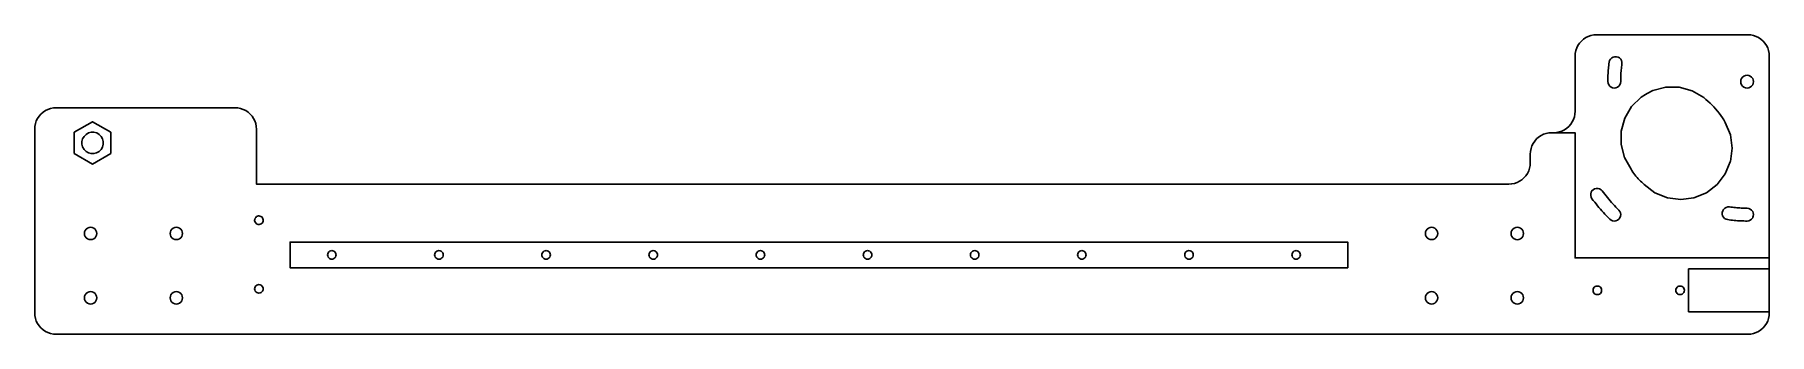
# Model space of a CAD drawing. Header units: metres. Extents: x 1403 to 1808, y 667 to 737.
import ezdxf

# ---------------------------------------------------------------- set-up
doc = ezdxf.new("R2010")
doc.units = ezdxf.units.M

msp = doc.modelspace()

# ---------------------------------------------------------------- linework, layer by layer
at = {"layer": 'Différence'}
for p, q in [((1414.41, 690.48, 79.98), (1414.46, 690.85, 79.98)), ((1414.46, 690.1, 79.98), (1414.41, 690.48, 79.98)), ((1414.46, 690.85, 79.98), (1414.6, 691.2, 79.98)), ((1414.6, 689.75, 79.98), (1414.46, 690.1, 79.98)), ((1414.6, 691.2, 79.98), (1414.84, 691.5, 79.98)), ((1414.84, 689.45, 79.98), (1414.6, 689.75, 79.98)), ((1414.84, 691.5, 79.98), (1415.14, 691.73, 79.98)), ((1415.14, 689.22, 79.98), (1414.84, 689.45, 79.98)), ((1415.14, 691.73, 79.98), (1415.48, 691.88, 79.98)), ((1415.48, 689.08, 79.98), (1415.14, 689.22, 79.98)), ((1415.48, 691.88, 79.98), (1415.86, 691.93, 79.98)), ((1415.86, 689.03, 79.98), (1415.48, 689.08, 79.98)), ((1415.86, 691.93, 79.98), (1416.23, 691.88, 79.98)), ((1416.23, 689.08, 79.98), (1415.86, 689.03, 79.98)), ((1416.23, 691.88, 79.98), (1416.58, 691.73, 79.98)), ((1416.58, 689.22, 79.98), (1416.23, 689.08, 79.98)), ((1416.58, 691.73, 79.98), (1416.88, 691.5, 79.98)), ((1416.88, 689.45, 79.98), (1416.58, 689.22, 79.98)), ((1416.88, 691.5, 79.98), (1417.11, 691.2, 79.98)), ((1417.11, 689.75, 79.98), (1416.88, 689.45, 79.98)), ((1417.11, 691.2, 79.98), (1417.26, 690.85, 79.98)), ((1417.26, 690.1, 79.98), (1417.11, 689.75, 79.98)), ((1417.26, 690.85, 79.98), (1417.31, 690.48, 79.98)), ((1417.31, 690.48, 79.98), (1417.26, 690.1, 79.98)), ((1434.41, 690.48, 79.98), (1434.46, 690.85, 79.98)), ((1434.46, 690.1, 79.98), (1434.41, 690.48, 79.98)), ((1434.46, 690.85, 79.98), (1434.6, 691.2, 79.98)), ((1434.6, 689.75, 79.98), (1434.46, 690.1, 79.98)), ((1434.6, 691.2, 79.98), (1434.83, 691.5, 79.98)), ((1434.83, 689.45, 79.98), (1434.6, 689.75, 79.98)), ((1434.83, 691.5, 79.98), (1435.13, 691.73, 79.98)), ((1435.13, 689.22, 79.98), (1434.83, 689.45, 79.98)), ((1435.13, 691.73, 79.98), (1435.48, 691.88, 79.98)), ((1435.48, 689.08, 79.98), (1435.13, 689.22, 79.98)), ((1435.48, 691.88, 79.98), (1435.85, 691.93, 79.98)), ((1435.85, 689.03, 79.98), (1435.48, 689.08, 79.98)), ((1435.85, 691.93, 79.98), (1436.23, 691.88, 79.98)), ((1436.23, 689.08, 79.98), (1435.85, 689.03, 79.98)), ((1436.23, 691.88, 79.98), (1436.58, 691.73, 79.98)), ((1436.58, 689.22, 79.98), (1436.23, 689.08, 79.98)), ((1436.58, 691.73, 79.98), (1436.88, 691.5, 79.98)), ((1436.88, 689.45, 79.98), (1436.58, 689.22, 79.98)), ((1436.88, 691.5, 79.98), (1437.11, 691.2, 79.98)), ((1437.11, 689.75, 79.98), (1436.88, 689.45, 79.98)), ((1437.11, 691.2, 79.98), (1437.25, 690.85, 79.98)), ((1437.25, 690.1, 79.98), (1437.11, 689.75, 79.98)), ((1437.25, 690.85, 79.98), (1437.3, 690.48, 79.98)), ((1437.3, 690.48, 79.98), (1437.25, 690.1, 79.98)), ((1727.29, 690.48, 79.98), (1727.34, 690.85, 79.98)), ((1727.34, 690.1, 79.98), (1727.29, 690.48, 79.98)), ((1727.49, 691.2, 79.98), (1727.34, 690.85, 79.98)), ((1727.49, 689.75, 79.98), (1727.34, 690.1, 79.98)), ((1727.49, 691.2, 79.98), (1727.72, 691.5, 79.98)), ((1727.72, 689.45, 79.98), (1727.49, 689.75, 79.98)), ((1727.72, 691.5, 79.98), (1728.02, 691.73, 79.98)), ((1728.02, 689.22, 79.98), (1727.72, 689.45, 79.98)), ((1728.02, 691.73, 79.98), (1728.37, 691.88, 79.98)), ((1728.37, 689.08, 79.98), (1728.02, 689.22, 79.98)), ((1728.37, 691.88, 79.98), (1728.74, 691.93, 79.98)), ((1728.74, 689.03, 79.98), (1728.37, 689.08, 79.98)), ((1728.74, 691.93, 79.98), (1729.12, 691.88, 79.98)), ((1729.12, 689.08, 79.98), (1728.74, 689.03, 79.98)), ((1729.12, 691.88, 79.98), (1729.46, 691.73, 79.98)), ((1729.46, 689.22, 79.98), (1729.12, 689.08, 79.98)), ((1729.46, 691.73, 79.98), (1729.76, 691.5, 79.98)), ((1729.76, 689.45, 79.98), (1729.46, 689.22, 79.98)), ((1729.76, 691.5, 79.98), (1729.99, 691.2, 79.98)), ((1729.99, 689.75, 79.98), (1729.76, 689.45, 79.98)), ((1729.99, 691.2, 79.98), (1730.14, 690.85, 79.98)), ((1730.14, 690.1, 79.98), (1729.99, 689.75, 79.98)), ((1730.14, 690.85, 79.98), (1730.19, 690.48, 79.98)), ((1730.19, 690.48, 79.98), (1730.14, 690.1, 79.98)), ((1747.29, 690.48, 79.98), (1747.34, 690.85, 79.98)), ((1747.34, 690.1, 79.98), (1747.29, 690.48, 79.98)), ((1747.34, 690.85, 79.98), (1747.48, 691.2, 79.98)), ((1747.48, 689.75, 79.98), (1747.34, 690.1, 79.98)), ((1747.48, 691.2, 79.98), (1747.71, 691.5, 79.98)), ((1747.71, 689.45, 79.98), (1747.48, 689.75, 79.98)), ((1747.71, 691.5, 79.98), (1748.01, 691.73, 79.98)), ((1748.01, 689.22, 79.98), (1747.71, 689.45, 79.98)), ((1748.01, 691.73, 79.98), (1748.36, 691.88, 79.98)), ((1748.61, 689, 80), (1748.01, 689.22, 79.98)), ((1748.36, 691.88, 79.98), (1748.74, 691.93, 79.98)), ((1749.11, 689.08, 79.98), (1748.68, 689.01, 79.99)), ((1748.74, 691.93, 79.98), (1749.11, 691.88, 79.98)), ((1749.11, 691.88, 79.98), (1749.46, 691.73, 79.98)), ((1749.46, 689.22, 79.98), (1749.11, 689.08, 79.98)), ((1749.46, 691.73, 79.98), (1749.76, 691.5, 79.98)), ((1749.76, 689.45, 79.98), (1749.46, 689.22, 79.98)), ((1749.76, 691.5, 79.98), (1749.99, 691.2, 79.98)), ((1749.99, 689.75, 79.98), (1749.76, 689.45, 79.98)), ((1749.99, 691.2, 79.98), (1750.14, 690.85, 79.98)), ((1750.14, 690.1, 79.98), (1749.99, 689.75, 79.98)), ((1750.14, 690.85, 79.98), (1750.18, 690.48, 79.98)), ((1750.18, 690.48, 79.98), (1750.14, 690.1, 79.98)), ((1414.46, 675.85, 79.98), (1414.6, 676.2, 79.98)), ((1414.6, 676.2, 79.98), (1414.84, 676.5, 79.98)), ((1414.84, 676.5, 79.98), (1415.14, 676.73, 79.98)), ((1415.14, 676.73, 79.98), (1415.48, 676.88, 79.98)), ((1415.48, 676.88, 79.98), (1415.86, 676.93, 79.98)), ((1415.86, 676.93, 79.98), (1416.23, 676.88, 79.98)), ((1416.23, 676.88, 79.98), (1416.58, 676.73, 79.98)), ((1416.58, 676.73, 79.98), (1416.88, 676.5, 79.98)), ((1416.88, 676.5, 79.98), (1417.11, 676.2, 79.98)), ((1417.11, 676.2, 79.98), (1417.26, 675.85, 79.98)), ((1434.46, 675.85, 79.98), (1434.6, 676.2, 79.98)), ((1434.6, 676.2, 79.98), (1434.83, 676.5, 79.98)), ((1434.83, 676.5, 79.98), (1435.13, 676.73, 79.98)), ((1435.13, 676.73, 79.98), (1435.48, 676.88, 79.98)), ((1435.48, 676.88, 79.98), (1435.85, 676.93, 79.98)), ((1435.85, 676.93, 79.98), (1436.23, 676.88, 79.98)), ((1436.23, 676.88, 79.98), (1436.58, 676.73, 79.98)), ((1436.58, 676.73, 79.98), (1436.88, 676.5, 79.98)), ((1436.88, 676.5, 79.98), (1437.11, 676.2, 79.98)), ((1437.11, 676.2, 79.98), (1437.25, 675.85, 79.98)), ((1454.13, 677.56, 79.98), (1454.16, 677.82, 79.98)), ((1454.16, 677.31, 79.98), (1454.13, 677.56, 79.98)), ((1454.16, 677.82, 79.98), (1454.26, 678.06, 79.98)), ((1454.26, 677.06, 79.98), (1454.16, 677.31, 79.98)), ((1454.26, 678.06, 79.98), (1454.42, 678.27, 79.98)), ((1454.42, 676.86, 79.98), (1454.26, 677.06, 79.98)), ((1454.42, 678.27, 79.98), (1454.63, 678.43, 79.98)), ((1454.63, 676.7, 79.98), (1454.42, 676.86, 79.98)), ((1454.63, 678.43, 79.98), (1454.87, 678.53, 79.98)), ((1454.87, 676.6, 79.98), (1454.63, 676.7, 79.98)), ((1454.87, 678.53, 79.98), (1455.13, 678.56, 79.98)), ((1455.13, 676.56, 79.98), (1454.87, 676.6, 79.98)), ((1455.13, 678.56, 79.98), (1455.39, 678.53, 79.98)), ((1455.39, 676.6, 79.98), (1455.13, 676.56, 79.98)), ((1455.39, 678.53, 79.98), (1455.63, 678.43, 79.98)), ((1455.63, 676.7, 79.98), (1455.39, 676.6, 79.98)), ((1455.63, 678.43, 79.98), (1455.83, 678.27, 79.98)), ((1455.83, 676.86, 79.98), (1455.63, 676.7, 79.98)), ((1455.83, 678.27, 79.98), (1455.99, 678.06, 79.98)), ((1455.99, 677.06, 79.98), (1455.83, 676.86, 79.98)), ((1455.99, 678.06, 79.98), (1456.09, 677.82, 79.98)), ((1456.09, 677.31, 79.98), (1455.99, 677.06, 79.98)), ((1456.09, 677.82, 79.98), (1456.13, 677.56, 79.98)), ((1456.13, 677.56, 79.98), (1456.09, 677.31, 79.98)), ((1727.34, 675.85, 79.98), (1727.49, 676.2, 79.98)), ((1727.49, 676.2, 79.98), (1727.72, 676.5, 79.98)), ((1727.72, 676.5, 79.98), (1728.02, 676.73, 79.98)), ((1728.02, 676.73, 79.98), (1728.37, 676.88, 79.98)), ((1728.37, 676.88, 79.98), (1728.74, 676.93, 79.98)), ((1728.74, 676.93, 79.98), (1729.12, 676.88, 79.98)), ((1729.12, 676.88, 79.98), (1729.46, 676.73, 79.98)), ((1729.46, 676.73, 79.98), (1729.76, 676.5, 79.98)), ((1729.76, 676.5, 79.98), (1729.99, 676.2, 79.98)), ((1729.99, 676.2, 79.98), (1730.14, 675.85, 79.98)), ((1747.34, 675.85, 79.98), (1747.48, 676.2, 79.98)), ((1747.48, 676.2, 79.98), (1747.71, 676.5, 79.98)), ((1747.71, 676.5, 79.98), (1748.01, 676.73, 79.98)), ((1748.01, 676.73, 79.98), (1748.36, 676.88, 79.98)), ((1748.36, 676.88, 79.98), (1748.74, 676.93, 79.98)), ((1748.74, 676.93, 79.98), (1749.11, 676.88, 79.98)), ((1749.11, 676.88, 79.98), (1749.46, 676.73, 79.98)), ((1749.46, 676.73, 79.98), (1749.76, 676.5, 79.98)), ((1749.76, 676.5, 79.98), (1749.99, 676.2, 79.98)), ((1749.99, 676.2, 79.98), (1750.14, 675.85, 79.98)), ((1414.41, 675.48, 79.98), (1414.46, 675.85, 79.98)), ((1414.46, 675.1, 79.98), (1414.41, 675.48, 79.98)), ((1414.6, 674.75, 79.98), (1414.46, 675.1, 79.98)), ((1414.84, 674.45, 79.98), (1414.6, 674.75, 79.98)), ((1415.14, 674.22, 79.98), (1414.84, 674.45, 79.98)), ((1415.48, 674.08, 79.98), (1415.14, 674.22, 79.98)), ((1415.86, 674.03, 79.98), (1415.48, 674.08, 79.98)), ((1416.23, 674.08, 79.98), (1415.86, 674.03, 79.98)), ((1416.58, 674.22, 79.98), (1416.23, 674.08, 79.98)), ((1416.88, 674.45, 79.98), (1416.58, 674.22, 79.98)), ((1417.11, 674.75, 79.98), (1416.88, 674.45, 79.98)), ((1417.26, 675.1, 79.98), (1417.11, 674.75, 79.98)), ((1417.26, 675.85, 79.98), (1417.31, 675.48, 79.98)), ((1417.31, 675.48, 79.98), (1417.26, 675.1, 79.98)), ((1434.41, 675.48, 79.98), (1434.46, 675.85, 79.98)), ((1434.46, 675.1, 79.98), (1434.41, 675.48, 79.98)), ((1434.6, 674.75, 79.98), (1434.46, 675.1, 79.98)), ((1434.83, 674.45, 79.98), (1434.6, 674.75, 79.98)), ((1435.13, 674.22, 79.98), (1434.83, 674.45, 79.98)), ((1435.48, 674.08, 79.98), (1435.13, 674.22, 79.98)), ((1435.85, 674.03, 79.98), (1435.48, 674.08, 79.98)), ((1436.23, 674.08, 79.98), (1435.85, 674.03, 79.98)), ((1436.58, 674.22, 79.98), (1436.23, 674.08, 79.98)), ((1436.88, 674.45, 79.98), (1436.58, 674.22, 79.98)), ((1437.11, 674.75, 79.98), (1436.88, 674.45, 79.98)), ((1437.25, 675.1, 79.98), (1437.11, 674.75, 79.98)), ((1437.25, 675.85, 79.98), (1437.3, 675.48, 79.98)), ((1437.3, 675.48, 79.98), (1437.25, 675.1, 79.98)), ((1727.29, 675.48, 79.98), (1727.34, 675.85, 79.98)), ((1727.34, 675.1, 79.98), (1727.29, 675.48, 79.98)), ((1727.49, 674.75, 79.98), (1727.34, 675.1, 79.98)), ((1727.72, 674.45, 79.98), (1727.49, 674.75, 79.98)), ((1728.02, 674.22, 79.98), (1727.72, 674.45, 79.98)), ((1728.37, 674.08, 79.98), (1728.02, 674.22, 79.98)), ((1728.74, 674.03, 79.98), (1728.37, 674.08, 79.98)), ((1729.12, 674.08, 79.98), (1728.74, 674.03, 79.98)), ((1729.46, 674.22, 79.98), (1729.12, 674.08, 79.98)), ((1729.76, 674.45, 79.98), (1729.46, 674.22, 79.98)), ((1729.99, 674.75, 79.98), (1729.76, 674.45, 79.98)), ((1730.14, 675.1, 79.98), (1729.99, 674.75, 79.98)), ((1730.14, 675.85, 79.98), (1730.19, 675.48, 79.98)), ((1730.19, 675.48, 79.98), (1730.14, 675.1, 79.98)), ((1747.29, 675.48, 79.98), (1747.34, 675.85, 79.98)), ((1747.34, 675.1, 79.98), (1747.29, 675.48, 79.98)), ((1747.48, 674.75, 79.98), (1747.34, 675.1, 79.98)), ((1747.71, 674.45, 79.98), (1747.48, 674.75, 79.98)), ((1748.01, 674.22, 79.98), (1747.71, 674.45, 79.98)), ((1748.36, 674.08, 79.98), (1748.01, 674.22, 79.98)), ((1748.74, 674.03, 79.98), (1748.36, 674.08, 79.98)), ((1749.11, 674.08, 79.98), (1748.74, 674.03, 79.98)), ((1749.46, 674.22, 79.98), (1749.11, 674.08, 79.98)), ((1749.76, 674.45, 79.98), (1749.46, 674.22, 79.98)), ((1749.99, 674.75, 79.98), (1749.76, 674.45, 79.98)), ((1750.14, 675.1, 79.98), (1749.99, 674.75, 79.98)), ((1750.14, 675.85, 79.98), (1750.18, 675.48, 79.98)), ((1750.18, 675.48, 79.98), (1750.14, 675.1, 79.98))]:
    msp.add_line(p, q, dxfattribs=at)
for points in [[(1762.22, 731.79, 79.98), (1762.22, 718.96, 79.98), (1762.18, 718.3, 79.98), (1762.05, 717.66, 79.98), (1761.84, 717.04, 79.98), (1761.55, 716.46, 79.98), (1761.19, 715.91, 79.98), (1760.76, 715.42, 79.98), (1760.27, 714.99, 79.98), (1759.72, 714.63, 79.98), (1759.14, 714.34, 79.98), (1758.52, 714.13, 79.98), (1757.88, 714, 79.98), (1757.22, 713.96, 79.98), (1762.22, 713.96, 79.98), (1762.22, 684.79, 79.98), (1807.54, 684.79, 79.98), (1807.54, 731.79, 79.98), (1807.49, 732.45, 79.98), (1807.37, 733.09, 79.98), (1807.16, 733.71, 79.98), (1806.87, 734.29, 79.98), (1806.5, 734.84, 79.98), (1806.07, 735.33, 79.98), (1805.58, 735.76, 79.98), (1805.04, 736.12, 79.98), (1804.45, 736.41, 79.98), (1803.83, 736.62, 79.98), (1803.19, 736.75, 79.98), (1802.54, 736.79, 79.98), (1767.22, 736.79, 79.98), (1766.57, 736.75, 79.98), (1765.93, 736.62, 79.98), (1765.31, 736.41, 79.98), (1764.72, 736.12, 79.98), (1764.18, 735.76, 79.98), (1763.69, 735.33, 79.98), (1763.26, 734.84, 79.98), (1762.89, 734.29, 79.98), (1762.6, 733.71, 79.98), (1762.39, 733.09, 79.98), (1762.27, 732.45, 79.98), (1762.22, 731.79, 79.98)], [(1772.91, 727.58, 79.98), (1772.9, 727.4, 79.98), (1772.89, 727.24, 79.98), (1772.88, 726.9, 79.98), (1772.87, 726.56, 79.98), (1772.86, 726.21, 79.98), (1772.86, 725.87, 79.98), (1772.81, 725.48, 79.98), (1772.66, 725.12, 79.98), (1772.42, 724.81, 79.98), (1772.11, 724.57, 79.98), (1771.75, 724.42, 79.98), (1771.36, 724.37, 79.98), (1770.97, 724.42, 79.98), (1770.61, 724.57, 79.98), (1770.3, 724.81, 79.98), (1770.06, 725.12, 79.98), (1769.91, 725.48, 79.98), (1769.86, 725.87, 79.98), (1769.86, 726.25, 79.98), (1769.87, 726.63, 79.98), (1769.88, 727, 79.98), (1769.89, 727.38, 79.98), (1769.91, 727.76, 79.98), (1769.94, 728.14, 79.98), (1769.97, 728.51, 79.98), (1770, 728.89, 79.98), (1770.04, 729.27, 79.98), (1770.08, 729.64, 79.98), (1770.12, 730.02, 79.98), (1770.17, 730.39, 79.98), (1770.28, 730.77, 79.98), (1770.48, 731.11, 79.98), (1770.76, 731.38, 79.98), (1771.1, 731.57, 79.98), (1771.48, 731.67, 79.98), (1771.87, 731.67, 79.98), (1772.25, 731.56, 79.98), (1772.58, 731.37, 79.98), (1772.86, 731.09, 79.98), (1773.05, 730.75, 79.98), (1773.15, 730.37, 79.98), (1773.15, 729.97, 79.98), (1773.1, 729.63, 79.98), (1773.06, 729.29, 79.98), (1773.02, 728.95, 79.98), (1772.99, 728.61, 79.98), (1772.96, 728.27, 79.98), (1772.93, 727.93, 79.98), (1772.91, 727.58, 79.98)], [(1789.54, 723.72, 79.98), (1792.24, 722.13, 79.98), (1792.74, 721.73, 79.98), (1793.22, 721.31, 79.98), (1793.7, 720.88, 79.98), (1794.15, 720.43, 79.98), (1794.6, 719.97, 79.98), (1795.02, 719.49, 79.98), (1795.44, 719, 79.98), (1795.83, 718.5, 79.98), (1796.21, 717.98, 79.98), (1796.58, 717.46, 79.98), (1796.92, 716.92, 79.98), (1797.25, 716.37, 79.98), (1798.45, 713.48, 79.98), (1798.86, 710.37, 79.98), (1798.45, 707.26, 79.98), (1798.4, 707.14, 79.98), (1797.25, 704.37, 79.98), (1795.34, 701.88, 79.98), (1792.86, 699.98, 79.98), (1789.96, 698.78, 79.98), (1786.86, 698.37, 79.98), (1783.75, 698.78, 79.98), (1780.86, 699.98, 79.98), (1778.37, 701.88, 79.98), (1778.07, 702.14, 79.98), (1777.77, 702.4, 79.98), (1777.49, 702.68, 79.98), (1777.21, 702.96, 79.98), (1776.93, 703.24, 79.98), (1776.67, 703.54, 79.98), (1776.41, 703.84, 79.98), (1776.17, 704.15, 79.98), (1775.93, 704.47, 79.98), (1775.7, 704.79, 79.98), (1775.48, 705.12, 79.98), (1775.27, 705.46, 79.98), (1773.73, 708.18, 79.98), (1772.94, 711.21, 79.98), (1772.97, 714.35, 79.98), (1773.81, 717.37, 79.98), (1775.4, 720.07, 79.98), (1777.63, 722.26, 79.98), (1778.65, 722.84, 79.98), (1779.04, 723.06, 79.98), (1780.36, 723.8, 79.98), (1783.39, 724.59, 79.98), (1786.52, 724.56, 79.98), (1789.54, 723.72, 79.98)], [(1801.97, 727.32, 79.98), (1802.36, 727.37, 79.98), (1802.75, 727.32, 79.98), (1803.11, 727.17, 79.98), (1803.42, 726.93, 79.98), (1803.66, 726.62, 79.98), (1803.81, 726.26, 79.98), (1803.86, 725.87, 79.98), (1803.85, 725.78, 79.98), (1803.81, 725.48, 79.98), (1803.66, 725.12, 79.98), (1803.42, 724.81, 79.98), (1803.11, 724.57, 79.98), (1802.75, 724.42, 79.98), (1802.36, 724.37, 79.98), (1801.97, 724.42, 79.98), (1801.61, 724.57, 79.98), (1801.3, 724.81, 79.98), (1801.06, 725.12, 79.98), (1800.91, 725.48, 79.98), (1800.87, 725.78, 79.98), (1800.86, 725.87, 79.98), (1800.91, 726.26, 79.98), (1801.06, 726.62, 79.98), (1801.3, 726.93, 79.98), (1801.61, 727.17, 79.98), (1801.97, 727.32, 79.98)], [(1454.55, 714.78, 79.98), (1454.55, 701.98, 79.98), (1746.77, 701.98, 79.98), (1747.42, 702.02, 79.98), (1748.06, 702.15, 79.98), (1748.68, 702.36, 79.98), (1749.27, 702.65, 79.98), (1749.81, 703.01, 79.98), (1750.3, 703.44, 79.98), (1750.73, 703.93, 79.98), (1751.1, 704.48, 79.98), (1751.39, 705.06, 79.98), (1751.6, 705.68, 79.98), (1751.72, 706.32, 79.98), (1751.77, 706.98, 79.98), (1751.77, 708.96, 79.98), (1751.81, 709.61, 79.98), (1751.94, 710.25, 79.98), (1752.15, 710.87, 79.98), (1752.44, 711.46, 79.98), (1752.8, 712, 79.98), (1753.23, 712.49, 79.98), (1753.72, 712.92, 79.98), (1754.27, 713.29, 79.98), (1754.85, 713.58, 79.98), (1755.47, 713.79, 79.98), (1756.11, 713.91, 79.98), (1756.77, 713.96, 79.98), (1757.22, 713.96, 79.98), (1762.22, 713.96, 79.98), (1762.22, 684.79, 79.98), (1807.54, 684.79, 79.98), (1807.54, 682.22, 79.98), (1788.71, 682.22, 79.98), (1788.69, 672.22, 79.98), (1807.54, 672.2, 79.98), (1807.54, 671.98, 79.98), (1807.49, 671.32, 79.98), (1807.37, 670.68, 79.98), (1807.16, 670.06, 79.98), (1806.87, 669.48, 79.98), (1806.5, 668.93, 79.98), (1806.07, 668.44, 79.98), (1805.58, 668.01, 79.98), (1805.04, 667.65, 79.98), (1804.45, 667.36, 79.98), (1803.83, 667.15, 79.98), (1803.19, 667.02, 79.98), (1802.54, 666.98, 79.98), (1407.81, 666.98, 79.98), (1407.16, 667.02, 79.98), (1406.51, 667.15, 79.98), (1405.89, 667.36, 79.98), (1405.31, 667.65, 79.98), (1404.76, 668.01, 79.98), (1404.27, 668.44, 79.98), (1403.84, 668.93, 79.98), (1403.48, 669.48, 79.98), (1403.19, 670.06, 79.98), (1402.98, 670.68, 79.98), (1402.85, 671.32, 79.98), (1402.81, 671.98, 79.98), (1402.81, 714.78, 79.98), (1402.85, 715.43, 79.98), (1402.98, 716.07, 79.98), (1403.19, 716.69, 79.98), (1403.48, 717.28, 79.98), (1403.84, 717.82, 79.98), (1404.27, 718.31, 79.98), (1404.76, 718.74, 79.98), (1405.31, 719.11, 79.98), (1405.89, 719.4, 79.98), (1406.51, 719.61, 79.98), (1407.16, 719.73, 79.98), (1407.81, 719.78, 79.98), (1424.35, 719.78, 79.98), (1449.55, 719.78, 79.98), (1450.2, 719.73, 79.98), (1450.84, 719.61, 79.98), (1451.46, 719.4, 79.98), (1452.05, 719.11, 79.98), (1452.59, 718.74, 79.98), (1453.08, 718.31, 79.98), (1453.52, 717.82, 79.98), (1453.88, 717.28, 79.98), (1454.17, 716.69, 79.98), (1454.38, 716.07, 79.98), (1454.51, 715.43, 79.98), (1454.55, 714.78, 79.98)], [(1412.05, 709.12, 79.98), (1412.05, 714.05, 79.98), (1416.31, 716.51, 79.98), (1420.57, 714.05, 79.98), (1420.57, 709.12, 79.98), (1416.31, 706.66, 79.98), (1412.05, 709.12, 79.98)], [(1412.05, 714.05, 79.98), (1412.05, 709.12, 79.98), (1416.31, 706.66, 79.98), (1420.57, 709.12, 79.98), (1420.57, 714.05, 79.98), (1416.31, 716.51, 79.98), (1412.05, 714.05, 79.98)], [(1414.35, 710.03, 79.98), (1414.78, 709.6, 79.98), (1415.35, 709.27, 79.98), (1415.98, 709.1, 79.98), (1416.63, 709.1, 79.98), (1417.26, 709.27, 79.98), (1417.83, 709.6, 79.98), (1418.29, 710.06, 79.98), (1418.62, 710.62, 79.98), (1418.79, 711.25, 79.98), (1418.79, 711.91, 79.98), (1418.62, 712.54, 79.98), (1418.29, 713.1, 79.98), (1418.26, 713.13, 79.98), (1417.83, 713.57, 79.98), (1417.27, 713.89, 79.98), (1416.64, 714.06, 79.98), (1415.98, 714.06, 79.98), (1415.35, 713.89, 79.98), (1414.79, 713.57, 79.98), (1414.33, 713.11, 79.98), (1414, 712.54, 79.98), (1413.83, 711.91, 79.98), (1413.83, 711.26, 79.98), (1414, 710.63, 79.98), (1414.32, 710.06, 79.98), (1414.35, 710.03, 79.98)], [(1772.66, 695.62, 79.98), (1772.81, 695.26, 79.98), (1772.86, 694.87, 79.98), (1772.81, 694.48, 79.98), (1772.66, 694.12, 79.98), (1772.42, 693.81, 79.98), (1772.11, 693.57, 79.98), (1771.75, 693.42, 79.98), (1771.36, 693.37, 79.98), (1770.97, 693.42, 79.98), (1770.61, 693.57, 79.98), (1770.3, 693.81, 79.98), (1769.93, 694.18, 79.98), (1769.56, 694.56, 79.98), (1769.2, 694.95, 79.98), (1768.84, 695.33, 79.98), (1768.49, 695.73, 79.98), (1768.14, 696.12, 79.98), (1767.8, 696.52, 79.98), (1767.46, 696.93, 79.98), (1767.12, 697.34, 79.98), (1766.79, 697.75, 79.98), (1766.47, 698.16, 79.98), (1766.15, 698.58, 79.98), (1765.96, 698.92, 79.98), (1765.86, 699.3, 79.98), (1765.86, 699.69, 79.98), (1765.97, 700.07, 79.98), (1766.16, 700.41, 79.98), (1766.44, 700.68, 79.98), (1766.78, 700.88, 79.98), (1767.16, 700.97, 79.98), (1767.55, 700.97, 79.98), (1767.93, 700.87, 79.98), (1768.27, 700.67, 79.98), (1768.54, 700.39, 79.98), (1768.84, 700, 79.98), (1769.15, 699.61, 79.98), (1769.45, 699.22, 79.98), (1769.77, 698.84, 79.98), (1770.08, 698.47, 79.98), (1770.4, 698.09, 79.98), (1770.73, 697.72, 79.98), (1771.06, 697.36, 79.98), (1771.39, 696.99, 79.98), (1771.73, 696.63, 79.98), (1772.07, 696.28, 79.98), (1772.42, 695.93, 79.98), (1772.66, 695.62, 79.98)], [(1803.81, 695.26, 79.98), (1803.86, 694.87, 79.98), (1803.81, 694.48, 79.98), (1803.71, 694.24, 79.98), (1803.66, 694.12, 79.98), (1803.42, 693.81, 79.98), (1803.11, 693.57, 79.98), (1802.75, 693.42, 79.98), (1802.36, 693.37, 79.98), (1801.98, 693.37, 79.98), (1801.6, 693.38, 79.98), (1801.22, 693.39, 79.98), (1800.85, 693.4, 79.98), (1800.47, 693.42, 79.98), (1800.09, 693.45, 79.98), (1799.71, 693.48, 79.98), (1799.34, 693.51, 79.98), (1798.96, 693.55, 79.98), (1798.59, 693.59, 79.98), (1798.21, 693.64, 79.98), (1797.84, 693.69, 79.98), (1797.46, 693.79, 79.98), (1797.12, 693.99, 79.98), (1796.85, 694.27, 79.98), (1796.65, 694.61, 79.98), (1796.56, 694.99, 79.98), (1796.56, 695.07, 79.98), (1796.56, 695.38, 79.98), (1796.66, 695.76, 79.98), (1796.86, 696.09, 79.98), (1797.14, 696.37, 79.98), (1797.48, 696.56, 79.98), (1797.86, 696.66, 79.98), (1798.25, 696.66, 79.98), (1798.59, 696.61, 79.98), (1798.93, 696.57, 79.98), (1799.28, 696.53, 79.98), (1799.62, 696.5, 79.98), (1799.96, 696.47, 79.98), (1800.3, 696.44, 79.98), (1800.47, 696.43, 79.98), (1800.64, 696.42, 79.98), (1800.99, 696.4, 79.98), (1801.33, 696.39, 79.98), (1801.67, 696.38, 79.98), (1802.02, 696.37, 79.98), (1802.36, 696.37, 79.98), (1802.75, 696.32, 79.98), (1803.11, 696.17, 79.98), (1803.42, 695.93, 79.98), (1803.66, 695.62, 79.98), (1803.81, 695.26, 79.98)], [(1455.13, 694.56, 79.98), (1455.32, 694.54, 79.98), (1455.57, 694.46, 79.98), (1455.79, 694.31, 79.98), (1455.96, 694.12, 79.98), (1456.07, 693.88, 79.98), (1456.12, 693.63, 79.98), (1456.12, 693.56, 79.98), (1456.11, 693.37, 79.98), (1456.02, 693.12, 79.98), (1455.88, 692.9, 79.98), (1455.68, 692.73, 79.98), (1455.45, 692.62, 79.98), (1455.19, 692.57, 79.98), (1455.13, 692.57, 79.98), (1454.93, 692.58, 79.98), (1454.68, 692.67, 79.98), (1454.47, 692.81, 79.98), (1454.29, 693.01, 79.98), (1454.18, 693.24, 79.98), (1454.13, 693.5, 79.98), (1454.13, 693.56, 79.98), (1454.15, 693.76, 79.98), (1454.23, 694.01, 79.98), (1454.38, 694.22, 79.98), (1454.57, 694.4, 79.98), (1454.81, 694.51, 79.98), (1455.06, 694.56, 79.98), (1455.13, 694.56, 79.98)], [(1455.32, 694.54, 79.98), (1455.13, 694.56, 79.98), (1455.06, 694.56, 79.98), (1454.81, 694.51, 79.98), (1454.57, 694.4, 79.98), (1454.38, 694.22, 79.98), (1454.23, 694.01, 79.98), (1454.15, 693.76, 79.98), (1454.13, 693.56, 79.98), (1454.13, 693.5, 79.98), (1454.18, 693.24, 79.98), (1454.29, 693.01, 79.98), (1454.47, 692.81, 79.98), (1454.68, 692.67, 79.98), (1454.93, 692.58, 79.98), (1455.13, 692.57, 79.98), (1455.19, 692.57, 79.98), (1455.45, 692.62, 79.98), (1455.68, 692.73, 79.98), (1455.88, 692.9, 79.98), (1456.02, 693.12, 79.98), (1456.11, 693.37, 79.98), (1456.12, 693.56, 79.98), (1456.12, 693.63, 79.98), (1456.07, 693.88, 79.98), (1455.96, 694.12, 79.98), (1455.79, 694.31, 79.98), (1455.57, 694.46, 79.98), (1455.32, 694.54, 79.98)], [(1462.38, 688.48, 79.98), (1709.18, 688.48, 79.98), (1709.18, 682.48, 79.98), (1462.38, 682.48, 79.98), (1462.38, 688.48, 79.98)], [(1709.18, 688.48, 79.98), (1462.38, 688.48, 79.98), (1462.38, 682.48, 79.98), (1709.18, 682.48, 79.98), (1709.18, 688.48, 79.98)], [(1472.13, 684.48, 79.98), (1471.88, 684.51, 79.98), (1471.63, 684.61, 79.98), (1471.43, 684.77, 79.98), (1471.27, 684.98, 79.98), (1471.17, 685.22, 79.98), (1471.13, 685.48, 79.98), (1471.17, 685.74, 79.98), (1471.27, 685.98, 79.98), (1471.43, 686.18, 79.98), (1471.63, 686.34, 79.98), (1471.88, 686.44, 79.98), (1472.13, 686.48, 79.98), (1472.39, 686.44, 79.98), (1472.63, 686.34, 79.98), (1472.84, 686.18, 79.98), (1473, 685.98, 79.98), (1473.1, 685.74, 79.98), (1473.13, 685.48, 79.98), (1473.1, 685.22, 79.98), (1473, 684.98, 79.98), (1472.84, 684.77, 79.98), (1472.63, 684.61, 79.98), (1472.39, 684.51, 79.98), (1472.13, 684.48, 79.98)], [(1471.88, 684.51, 79.98), (1472.13, 684.48, 79.98), (1472.39, 684.51, 79.98), (1472.63, 684.61, 79.98), (1472.84, 684.77, 79.98), (1473, 684.98, 79.98), (1473.1, 685.22, 79.98), (1473.13, 685.48, 79.98), (1473.1, 685.74, 79.98), (1473, 685.98, 79.98), (1472.84, 686.18, 79.98), (1472.63, 686.34, 79.98), (1472.39, 686.44, 79.98), (1472.13, 686.48, 79.98), (1471.88, 686.44, 79.98), (1471.63, 686.34, 79.98), (1471.43, 686.18, 79.98), (1471.27, 685.98, 79.98), (1471.17, 685.74, 79.98), (1471.13, 685.48, 79.98), (1471.17, 685.22, 79.98), (1471.27, 684.98, 79.98), (1471.43, 684.77, 79.98), (1471.63, 684.61, 79.98), (1471.88, 684.51, 79.98)], [(1496.88, 684.51, 79.98), (1496.63, 684.61, 79.98), (1496.43, 684.77, 79.98), (1496.27, 684.98, 79.98), (1496.17, 685.22, 79.98), (1496.13, 685.48, 79.98), (1496.17, 685.74, 79.98), (1496.27, 685.98, 79.98), (1496.43, 686.18, 79.98), (1496.63, 686.34, 79.98), (1496.88, 686.44, 79.98), (1497.13, 686.48, 79.98), (1497.39, 686.44, 79.98), (1497.63, 686.34, 79.98), (1497.84, 686.18, 79.98), (1498, 685.98, 79.98), (1498.1, 685.74, 79.98), (1498.13, 685.48, 79.98), (1498.1, 685.22, 79.98), (1498, 684.98, 79.98), (1497.84, 684.77, 79.98), (1497.63, 684.61, 79.98), (1497.39, 684.51, 79.98), (1497.13, 684.48, 79.98), (1496.88, 684.51, 79.98)], [(1496.63, 684.61, 79.98), (1496.88, 684.51, 79.98), (1497.13, 684.48, 79.98), (1497.39, 684.51, 79.98), (1497.63, 684.61, 79.98), (1497.84, 684.77, 79.98), (1498, 684.98, 79.98), (1498.1, 685.22, 79.98), (1498.13, 685.48, 79.98), (1498.1, 685.74, 79.98), (1498, 685.98, 79.98), (1497.84, 686.18, 79.98), (1497.63, 686.34, 79.98), (1497.39, 686.44, 79.98), (1497.13, 686.48, 79.98), (1496.88, 686.44, 79.98), (1496.63, 686.34, 79.98), (1496.43, 686.18, 79.98), (1496.27, 685.98, 79.98), (1496.17, 685.74, 79.98), (1496.13, 685.48, 79.98), (1496.17, 685.22, 79.98), (1496.27, 684.98, 79.98), (1496.43, 684.77, 79.98), (1496.63, 684.61, 79.98)], [(1522.63, 686.34, 79.98), (1522.84, 686.18, 79.98), (1523, 685.98, 79.98), (1523.1, 685.74, 79.98), (1523.13, 685.48, 79.98), (1523.1, 685.22, 79.98), (1523, 684.98, 79.98), (1522.84, 684.77, 79.98), (1522.63, 684.61, 79.98), (1522.39, 684.51, 79.98), (1522.13, 684.48, 79.98), (1521.88, 684.51, 79.98), (1521.63, 684.61, 79.98), (1521.43, 684.77, 79.98), (1521.27, 684.98, 79.98), (1521.17, 685.22, 79.98), (1521.13, 685.48, 79.98), (1521.17, 685.74, 79.98), (1521.27, 685.98, 79.98), (1521.43, 686.18, 79.98), (1521.63, 686.34, 79.98), (1521.88, 686.44, 79.98), (1522.13, 686.48, 79.98), (1522.39, 686.44, 79.98), (1522.63, 686.34, 79.98)], [(1522.84, 686.18, 79.98), (1522.63, 686.34, 79.98), (1522.39, 686.44, 79.98), (1522.13, 686.48, 79.98), (1521.88, 686.44, 79.98), (1521.63, 686.34, 79.98), (1521.43, 686.18, 79.98), (1521.27, 685.98, 79.98), (1521.17, 685.74, 79.98), (1521.13, 685.48, 79.98), (1521.17, 685.22, 79.98), (1521.27, 684.98, 79.98), (1521.43, 684.77, 79.98), (1521.63, 684.61, 79.98), (1521.88, 684.51, 79.98), (1522.13, 684.48, 79.98), (1522.39, 684.51, 79.98), (1522.63, 684.61, 79.98), (1522.84, 684.77, 79.98), (1523, 684.98, 79.98), (1523.1, 685.22, 79.98), (1523.13, 685.48, 79.98), (1523.1, 685.74, 79.98), (1523, 685.98, 79.98), (1522.84, 686.18, 79.98)], [(1546.88, 684.51, 79.98), (1546.63, 684.61, 79.98), (1546.43, 684.77, 79.98), (1546.27, 684.98, 79.98), (1546.17, 685.22, 79.98), (1546.13, 685.48, 79.98), (1546.17, 685.74, 79.98), (1546.27, 685.98, 79.98), (1546.43, 686.18, 79.98), (1546.63, 686.34, 79.98), (1546.88, 686.44, 79.98), (1547.13, 686.48, 79.98), (1547.39, 686.44, 79.98), (1547.63, 686.34, 79.98), (1547.84, 686.18, 79.98), (1548, 685.98, 79.98), (1548.1, 685.74, 79.98), (1548.13, 685.48, 79.98), (1548.1, 685.22, 79.98), (1548, 684.98, 79.98), (1547.84, 684.77, 79.98), (1547.63, 684.61, 79.98), (1547.39, 684.51, 79.98), (1547.13, 684.48, 79.98), (1546.88, 684.51, 79.98)], [(1546.63, 684.61, 79.98), (1546.88, 684.51, 79.98), (1547.13, 684.48, 79.98), (1547.39, 684.51, 79.98), (1547.63, 684.61, 79.98), (1547.84, 684.77, 79.98), (1548, 684.98, 79.98), (1548.1, 685.22, 79.98), (1548.13, 685.48, 79.98), (1548.1, 685.74, 79.98), (1548, 685.98, 79.98), (1547.84, 686.18, 79.98), (1547.63, 686.34, 79.98), (1547.39, 686.44, 79.98), (1547.13, 686.48, 79.98), (1546.88, 686.44, 79.98), (1546.63, 686.34, 79.98), (1546.43, 686.18, 79.98), (1546.27, 685.98, 79.98), (1546.17, 685.74, 79.98), (1546.13, 685.48, 79.98), (1546.17, 685.22, 79.98), (1546.27, 684.98, 79.98), (1546.43, 684.77, 79.98), (1546.63, 684.61, 79.98)], [(1571.17, 685.74, 79.98), (1571.27, 685.98, 79.98), (1571.43, 686.18, 79.98), (1571.63, 686.34, 79.98), (1571.88, 686.44, 79.98), (1572.13, 686.48, 79.98), (1572.39, 686.44, 79.98), (1572.63, 686.34, 79.98), (1572.84, 686.18, 79.98), (1573, 685.98, 79.98), (1573.1, 685.74, 79.98), (1573.13, 685.48, 79.98), (1573.1, 685.22, 79.98), (1573, 684.98, 79.98), (1572.84, 684.77, 79.98), (1572.63, 684.61, 79.98), (1572.39, 684.51, 79.98), (1572.13, 684.48, 79.98), (1571.88, 684.51, 79.98), (1571.63, 684.61, 79.98), (1571.43, 684.77, 79.98), (1571.27, 684.98, 79.98), (1571.17, 685.22, 79.98), (1571.13, 685.48, 79.98), (1571.17, 685.74, 79.98)], [(1571.27, 685.98, 79.98), (1571.17, 685.74, 79.98), (1571.13, 685.48, 79.98), (1571.17, 685.22, 79.98), (1571.27, 684.98, 79.98), (1571.43, 684.77, 79.98), (1571.63, 684.61, 79.98), (1571.88, 684.51, 79.98), (1572.13, 684.48, 79.98), (1572.39, 684.51, 79.98), (1572.63, 684.61, 79.98), (1572.84, 684.77, 79.98), (1573, 684.98, 79.98), (1573.1, 685.22, 79.98), (1573.13, 685.48, 79.98), (1573.1, 685.74, 79.98), (1573, 685.98, 79.98), (1572.84, 686.18, 79.98), (1572.63, 686.34, 79.98), (1572.39, 686.44, 79.98), (1572.13, 686.48, 79.98), (1571.88, 686.44, 79.98), (1571.63, 686.34, 79.98), (1571.43, 686.18, 79.98), (1571.27, 685.98, 79.98)], [(1596.88, 686.44, 79.98), (1597.13, 686.48, 79.98), (1597.39, 686.44, 79.98), (1597.63, 686.34, 79.98), (1597.84, 686.18, 79.98), (1598, 685.98, 79.98), (1598.1, 685.74, 79.98), (1598.13, 685.48, 79.98), (1598.1, 685.22, 79.98), (1598, 684.98, 79.98), (1597.84, 684.77, 79.98), (1597.63, 684.61, 79.98), (1597.39, 684.51, 79.98), (1597.13, 684.48, 79.98), (1596.88, 684.51, 79.98), (1596.63, 684.61, 79.98), (1596.43, 684.77, 79.98), (1596.27, 684.98, 79.98), (1596.17, 685.22, 79.98), (1596.13, 685.48, 79.98), (1596.17, 685.74, 79.98), (1596.27, 685.98, 79.98), (1596.43, 686.18, 79.98), (1596.63, 686.34, 79.98), (1596.88, 686.44, 79.98)], [(1597.13, 686.48, 79.98), (1596.88, 686.44, 79.98), (1596.63, 686.34, 79.98), (1596.43, 686.18, 79.98), (1596.27, 685.98, 79.98), (1596.17, 685.74, 79.98), (1596.13, 685.48, 79.98), (1596.17, 685.22, 79.98), (1596.27, 684.98, 79.98), (1596.43, 684.77, 79.98), (1596.63, 684.61, 79.98), (1596.88, 684.51, 79.98), (1597.13, 684.48, 79.98), (1597.39, 684.51, 79.98), (1597.63, 684.61, 79.98), (1597.84, 684.77, 79.98), (1598, 684.98, 79.98), (1598.1, 685.22, 79.98), (1598.13, 685.48, 79.98), (1598.1, 685.74, 79.98), (1598, 685.98, 79.98), (1597.84, 686.18, 79.98), (1597.63, 686.34, 79.98), (1597.39, 686.44, 79.98), (1597.13, 686.48, 79.98)], [(1621.88, 684.51, 79.98), (1621.63, 684.61, 79.98), (1621.43, 684.77, 79.98), (1621.27, 684.98, 79.98), (1621.17, 685.22, 79.98), (1621.13, 685.48, 79.98), (1621.17, 685.74, 79.98), (1621.27, 685.98, 79.98), (1621.43, 686.18, 79.98), (1621.63, 686.34, 79.98), (1621.88, 686.44, 79.98), (1622.13, 686.48, 79.98), (1622.39, 686.44, 79.98), (1622.63, 686.34, 79.98), (1622.84, 686.18, 79.98), (1623, 685.98, 79.98), (1623.1, 685.74, 79.98), (1623.13, 685.48, 79.98), (1623.1, 685.22, 79.98), (1623, 684.98, 79.98), (1622.84, 684.77, 79.98), (1622.63, 684.61, 79.98), (1622.39, 684.51, 79.98), (1622.13, 684.48, 79.98), (1621.88, 684.51, 79.98)], [(1621.63, 684.61, 79.98), (1621.88, 684.51, 79.98), (1622.13, 684.48, 79.98), (1622.39, 684.51, 79.98), (1622.63, 684.61, 79.98), (1622.84, 684.77, 79.98), (1623, 684.98, 79.98), (1623.1, 685.22, 79.98), (1623.13, 685.48, 79.98), (1623.1, 685.74, 79.98), (1623, 685.98, 79.98), (1622.84, 686.18, 79.98), (1622.63, 686.34, 79.98), (1622.39, 686.44, 79.98), (1622.13, 686.48, 79.98), (1621.88, 686.44, 79.98), (1621.63, 686.34, 79.98), (1621.43, 686.18, 79.98), (1621.27, 685.98, 79.98), (1621.17, 685.74, 79.98), (1621.13, 685.48, 79.98), (1621.17, 685.22, 79.98), (1621.27, 684.98, 79.98), (1621.43, 684.77, 79.98), (1621.63, 684.61, 79.98)], [(1647.63, 684.61, 79.98), (1647.39, 684.51, 79.98), (1647.13, 684.48, 79.98), (1646.88, 684.51, 79.98), (1646.63, 684.61, 79.98), (1646.43, 684.77, 79.98), (1646.27, 684.98, 79.98), (1646.17, 685.22, 79.98), (1646.13, 685.48, 79.98), (1646.17, 685.74, 79.98), (1646.27, 685.98, 79.98), (1646.43, 686.18, 79.98), (1646.63, 686.34, 79.98), (1646.88, 686.44, 79.98), (1647.13, 686.48, 79.98), (1647.39, 686.44, 79.98), (1647.63, 686.34, 79.98), (1647.84, 686.18, 79.98), (1648, 685.98, 79.98), (1648.1, 685.74, 79.98), (1648.13, 685.48, 79.98), (1648.1, 685.22, 79.98), (1648, 684.98, 79.98), (1647.84, 684.77, 79.98), (1647.63, 684.61, 79.98)], [(1647.39, 684.51, 79.98), (1647.63, 684.61, 79.98), (1647.84, 684.77, 79.98), (1648, 684.98, 79.98), (1648.1, 685.22, 79.98), (1648.13, 685.48, 79.98), (1648.1, 685.74, 79.98), (1648, 685.98, 79.98), (1647.84, 686.18, 79.98), (1647.63, 686.34, 79.98), (1647.39, 686.44, 79.98), (1647.13, 686.48, 79.98), (1646.88, 686.44, 79.98), (1646.63, 686.34, 79.98), (1646.43, 686.18, 79.98), (1646.27, 685.98, 79.98), (1646.17, 685.74, 79.98), (1646.13, 685.48, 79.98), (1646.17, 685.22, 79.98), (1646.27, 684.98, 79.98), (1646.43, 684.77, 79.98), (1646.63, 684.61, 79.98), (1646.88, 684.51, 79.98), (1647.13, 684.48, 79.98), (1647.39, 684.51, 79.98)], [(1671.88, 684.51, 79.98), (1671.63, 684.61, 79.98), (1671.43, 684.77, 79.98), (1671.27, 684.98, 79.98), (1671.17, 685.22, 79.98), (1671.13, 685.48, 79.98), (1671.17, 685.74, 79.98), (1671.27, 685.98, 79.98), (1671.43, 686.18, 79.98), (1671.63, 686.34, 79.98), (1671.88, 686.44, 79.98), (1672.13, 686.48, 79.98), (1672.39, 686.44, 79.98), (1672.63, 686.34, 79.98), (1672.84, 686.18, 79.98), (1673, 685.98, 79.98), (1673.1, 685.74, 79.98), (1673.13, 685.48, 79.98), (1673.1, 685.22, 79.98), (1673, 684.98, 79.98), (1672.84, 684.77, 79.98), (1672.63, 684.61, 79.98), (1672.39, 684.51, 79.98), (1672.13, 684.48, 79.98), (1671.88, 684.51, 79.98)], [(1671.63, 684.61, 79.98), (1671.88, 684.51, 79.98), (1672.13, 684.48, 79.98), (1672.39, 684.51, 79.98), (1672.63, 684.61, 79.98), (1672.84, 684.77, 79.98), (1673, 684.98, 79.98), (1673.1, 685.22, 79.98), (1673.13, 685.48, 79.98), (1673.1, 685.74, 79.98), (1673, 685.98, 79.98), (1672.84, 686.18, 79.98), (1672.63, 686.34, 79.98), (1672.39, 686.44, 79.98), (1672.13, 686.48, 79.98), (1671.88, 686.44, 79.98), (1671.63, 686.34, 79.98), (1671.43, 686.18, 79.98), (1671.27, 685.98, 79.98), (1671.17, 685.74, 79.98), (1671.13, 685.48, 79.98), (1671.17, 685.22, 79.98), (1671.27, 684.98, 79.98), (1671.43, 684.77, 79.98), (1671.63, 684.61, 79.98)], [(1698, 684.98, 79.98), (1697.84, 684.77, 79.98), (1697.63, 684.61, 79.98), (1697.39, 684.51, 79.98), (1697.13, 684.48, 79.98), (1696.88, 684.51, 79.98), (1696.63, 684.61, 79.98), (1696.43, 684.77, 79.98), (1696.27, 684.98, 79.98), (1696.17, 685.22, 79.98), (1696.13, 685.48, 79.98), (1696.17, 685.74, 79.98), (1696.27, 685.98, 79.98), (1696.43, 686.18, 79.98), (1696.63, 686.34, 79.98), (1696.88, 686.44, 79.98), (1697.13, 686.48, 79.98), (1697.39, 686.44, 79.98), (1697.63, 686.34, 79.98), (1697.84, 686.18, 79.98), (1698, 685.98, 79.98), (1698.1, 685.74, 79.98), (1698.13, 685.48, 79.98), (1698.1, 685.22, 79.98), (1698, 684.98, 79.98)], [(1697.84, 684.77, 79.98), (1698, 684.98, 79.98), (1698.1, 685.22, 79.98), (1698.13, 685.48, 79.98), (1698.1, 685.74, 79.98), (1698, 685.98, 79.98), (1697.84, 686.18, 79.98), (1697.63, 686.34, 79.98), (1697.39, 686.44, 79.98), (1697.13, 686.48, 79.98), (1696.88, 686.44, 79.98), (1696.63, 686.34, 79.98), (1696.43, 686.18, 79.98), (1696.27, 685.98, 79.98), (1696.17, 685.74, 79.98), (1696.13, 685.48, 79.98), (1696.17, 685.22, 79.98), (1696.27, 684.98, 79.98), (1696.43, 684.77, 79.98), (1696.63, 684.61, 79.98), (1696.88, 684.51, 79.98), (1697.13, 684.48, 79.98), (1697.39, 684.51, 79.98), (1697.63, 684.61, 79.98), (1697.84, 684.77, 79.98)], [(1788.71, 682.22, 79.98), (1788.69, 672.22, 79.98), (1807.54, 672.2, 79.98), (1807.54, 682.22, 79.98), (1788.71, 682.22, 79.98)], [(1767.42, 678.22, 79.98), (1767.68, 678.19, 79.98), (1767.92, 678.09, 79.98), (1768.13, 677.93, 79.98), (1768.29, 677.72, 79.98), (1768.39, 677.48, 79.98), (1768.42, 677.22, 79.98), (1768.39, 676.96, 79.98), (1768.29, 676.72, 79.98), (1768.13, 676.51, 79.98), (1767.92, 676.36, 79.98), (1767.68, 676.26, 79.98), (1767.42, 676.22, 79.98), (1767.16, 676.26, 79.98), (1766.92, 676.36, 79.98), (1766.71, 676.51, 79.98), (1766.55, 676.72, 79.98), (1766.45, 676.96, 79.98), (1766.42, 677.22, 79.98), (1766.45, 677.48, 79.98), (1766.55, 677.72, 79.98), (1766.71, 677.93, 79.98), (1766.92, 678.09, 79.98), (1767.16, 678.19, 79.98), (1767.42, 678.22, 79.98)], [(1767.68, 678.19, 79.98), (1767.42, 678.22, 79.98), (1767.16, 678.19, 79.98), (1766.92, 678.09, 79.98), (1766.71, 677.93, 79.98), (1766.55, 677.72, 79.98), (1766.45, 677.48, 79.98), (1766.42, 677.22, 79.98), (1766.45, 676.96, 79.98), (1766.55, 676.72, 79.98), (1766.71, 676.51, 79.98), (1766.92, 676.36, 79.98), (1767.16, 676.26, 79.98), (1767.42, 676.22, 79.98), (1767.68, 676.26, 79.98), (1767.92, 676.36, 79.98), (1768.13, 676.51, 79.98), (1768.29, 676.72, 79.98), (1768.39, 676.96, 79.98), (1768.42, 677.22, 79.98), (1768.39, 677.48, 79.98), (1768.29, 677.72, 79.98), (1768.13, 677.93, 79.98), (1767.92, 678.09, 79.98), (1767.68, 678.19, 79.98)], [(1785.72, 677.22, 79.98), (1785.75, 677.48, 79.98), (1785.85, 677.72, 79.98), (1786.01, 677.93, 79.98), (1786.22, 678.08, 79.98), (1786.46, 678.19, 79.98), (1786.71, 678.22, 79.98), (1786.97, 678.19, 79.98), (1787.22, 678.09, 79.98), (1787.42, 677.93, 79.98), (1787.58, 677.73, 79.98), (1787.68, 677.48, 79.98), (1787.72, 677.23, 79.98), (1787.69, 676.97, 79.98), (1787.59, 676.73, 79.98), (1787.43, 676.52, 79.98), (1787.22, 676.36, 79.98), (1786.98, 676.26, 79.98), (1786.72, 676.22, 79.98), (1786.46, 676.25, 79.98), (1786.22, 676.35, 79.98), (1786.02, 676.51, 79.98), (1785.86, 676.72, 79.98), (1785.75, 676.96, 79.98), (1785.72, 677.22, 79.98)], [(1785.75, 677.48, 79.98), (1785.72, 677.22, 79.98), (1785.75, 676.96, 79.98), (1785.86, 676.72, 79.98), (1786.02, 676.51, 79.98), (1786.22, 676.35, 79.98), (1786.46, 676.25, 79.98), (1786.72, 676.22, 79.98), (1786.98, 676.26, 79.98), (1787.22, 676.36, 79.98), (1787.43, 676.52, 79.98), (1787.59, 676.73, 79.98), (1787.69, 676.97, 79.98), (1787.72, 677.23, 79.98), (1787.68, 677.48, 79.98), (1787.58, 677.73, 79.98), (1787.42, 677.93, 79.98), (1787.22, 678.09, 79.98), (1786.97, 678.19, 79.98), (1786.71, 678.22, 79.98), (1786.46, 678.19, 79.98), (1786.22, 678.08, 79.98), (1786.01, 677.93, 79.98), (1785.85, 677.72, 79.98), (1785.75, 677.48, 79.98)]]:
    msp.add_polyline3d(points, dxfattribs=at)

doc.saveas('drawing.dxf')
